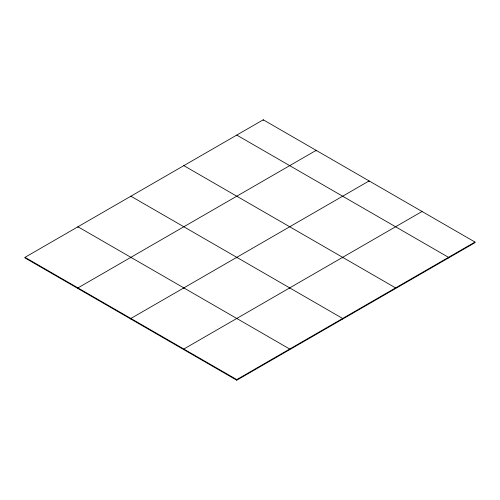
<?xml version="1.0" encoding="UTF-8"?>
<svg xmlns="http://www.w3.org/2000/svg" width="500" height="500" viewBox="0 0 500 500"><rect width="100%" height="100%" fill="white"/><g stroke="black" fill="none" stroke-linecap="round" stroke-linejoin="round"><path stroke-width="0.75" d="M25 257.337L263.238 119.794L475 242.05L475 242.662L236.762 380.206L25 257.95L25 257.337L236.762 379.6L475 242.05M422.056 211.488L183.825 349.031L183.825 349.644M236.762 135.075L448.531 257.337L448.531 257.95M183.825 165.637L395.588 287.9L395.588 288.512M369.119 181.531L369.119 180.925L130.881 318.469L130.881 319.075M342.65 257.337L342.65 257.95M342.65 319.075L342.65 318.469L130.881 196.206L130.881 196.819M316.175 150.969L316.175 150.356L77.944 287.9L77.944 288.512M289.706 287.9L289.706 288.512M289.706 349.644L289.706 349.031L77.944 226.769L77.944 227.381M263.238 119.794L263.238 120.4M236.762 257.337L236.762 257.95M236.762 379.6L236.762 380.206M183.825 287.9L183.825 288.512M130.881 257.337L130.881 257.95"/></g></svg>
